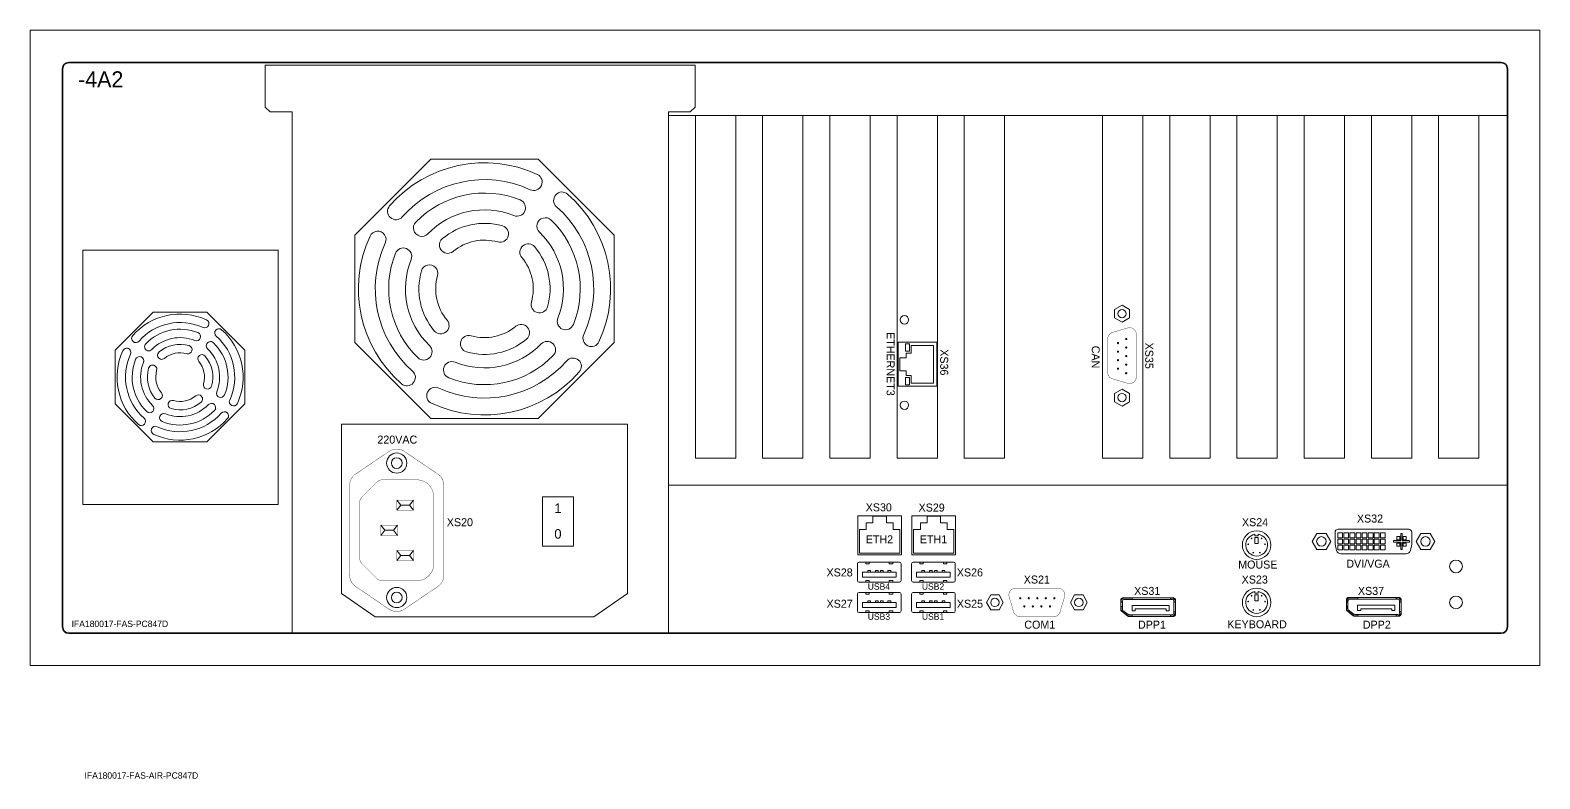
# Model space of a CAD drawing. Extents: x -2364 to 9601, y -871 to 1549.
# Drawn here: x 6520.3 to 6991.9, y -280.7 to -46.8 of the extents above; entities that cross this region are included whole.
import ezdxf

# ---------------------------------------------------------------- set-up
doc = ezdxf.new("R2010")
doc.units = 0
doc.layers.get('0').update_dxf_attribs({"linetype": 'CONTINUOUS'})
doc.layers.add('NRS', color=1, linetype='CONTINUOUS')

msp = doc.modelspace()

# ---------------------------------------------------------------- linework, layer by layer
at = {"color": 7, "lineweight": 13}
for p, q in [((6530.30773, -58.89448), (6530.30773, -233.24571)), ((6530.30773, -58.89448), (6530.30773, -60.02109)), ((6530.5178, -58.89448), (6530.5178, -233.24571)), ((6979.83981, -56.79386), (6532.40835, -56.79386)), ((6979.83981, -57.00392), (6532.40835, -57.00392)), ((6593.71647, -70.81185), (6593.71647, -57.708)), ((6593.71647, -57.708), (6728.10499, -57.708)), ((6728.10499, -70.81185), (6728.10499, -57.708)), ((6981.73037, -233.24571), (6981.73037, -58.89448)), ((6981.94043, -233.24571), (6981.94043, -58.89448)), ((6595.2945, -72.34722), (6593.71647, -70.81185)), ((6602.1122, -72.34722), (6595.2945, -72.34722)), ((6602.1122, -72.34722), (6602.1122, -235.13626)), ((6719.70926, -73.43771), (6719.70926, -72.34722)), ((6719.70926, -72.34722), (6726.52696, -72.34722)), ((6719.70926, -73.43771), (6981.73037, -73.43771)), ((6719.70926, -73.43771), (6719.70926, -180.56919)), ((6719.70926, -73.43771), (6719.70926, -180.56919)), ((6719.70926, -73.43771), (6719.70926, -235.13626)), ((6726.52696, -72.34722), (6728.10499, -70.81185)), ((6728.11173, -73.43771), (6728.11173, -180.56919)), ((6740.71543, -73.43771), (6740.71543, -180.56919)), ((6740.71543, -73.43771), (6740.71543, -180.56919)), ((6749.1179, -73.43771), (6749.1179, -180.56919)), ((6761.72161, -73.43771), (6761.72161, -180.56919)), ((6761.72161, -73.43771), (6761.72161, -180.56919)), ((6770.12407, -73.43771), (6770.12407, -180.56919)), ((6770.12407, -73.43771), (6770.12407, -180.56919)), ((6770.12407, -73.43771), (6770.12407, -180.56919)), ((6770.12407, -73.43771), (6770.12407, -180.56919)), ((6782.72778, -73.43771), (6782.72778, -180.56919)), ((6782.72778, -73.43771), (6782.72778, -180.56919)), ((6782.72778, -73.43771), (6782.72778, -180.56919)), ((6782.72778, -73.43771), (6782.72778, -180.56919)), ((6782.72778, -73.43771), (6782.72778, -180.56919)), ((6782.72778, -73.43771), (6782.72778, -180.56919)), ((6782.72778, -73.43771), (6782.72778, -180.56919)), ((6782.72778, -73.43771), (6782.72778, -180.56919)), ((6791.13025, -73.43771), (6791.13025, -180.56919)), ((6791.13025, -73.43771), (6791.13025, -180.56919)), ((6957.68232, -73.43771), (6798.33563, -73.43771)), ((6803.73395, -73.43771), (6803.73395, -180.56919)), ((6803.73395, -73.43771), (6803.73395, -180.56919)), ((6803.73395, -73.43771), (6803.73395, -180.56919)), ((6803.73395, -73.43771), (6803.73395, -180.56919)), ((6812.13642, -73.43771), (6812.13642, -180.56919)), ((6812.13642, -73.43771), (6812.13642, -180.56919)), ((6812.13642, -73.43771), (6812.13642, -180.56919)), ((6824.74012, -73.43771), (6824.74012, -180.56919)), ((6824.74012, -73.43771), (6824.74012, -180.56919)), ((6824.74012, -73.43771), (6824.74012, -180.56919)), ((6824.74012, -73.43771), (6824.74012, -180.56919)), ((6824.74012, -73.43771), (6824.74012, -180.56919)), ((6824.74012, -73.43771), (6824.74012, -180.56919)), ((6855.30147, -73.43771), (6855.30147, -180.56919)), ((6855.30147, -73.43771), (6855.30147, -180.56919)), ((6867.90517, -73.43771), (6867.90517, -180.56919)), ((6867.90517, -73.43771), (6867.90517, -180.56919)), ((6867.90517, -73.43771), (6867.90517, -180.56919)), ((6867.90517, -73.43771), (6867.90517, -180.56919)), ((6876.30764, -73.43771), (6876.30764, -180.56919)), ((6888.91134, -73.43771), (6888.91134, -180.56919)), ((6888.91134, -73.43771), (6888.91134, -180.56919)), ((6897.31381, -73.43771), (6897.31381, -180.56919)), ((6909.91751, -73.43771), (6909.91751, -180.56919)), ((6909.91751, -73.43771), (6909.91751, -180.56919)), ((6918.31998, -73.43771), (6918.31998, -180.56919)), ((6930.92369, -73.43771), (6930.92369, -180.56919)), ((6930.92369, -73.43771), (6930.92369, -180.56919)), ((6939.32615, -73.43771), (6939.32615, -180.56919)), ((6951.92986, -73.43771), (6951.92986, -180.56919)), ((6960.33233, -73.43771), (6960.33233, -180.56919)), ((6972.93603, -73.43771), (6972.93603, -180.56919)), ((6621.75046, -110.84961), (6645.46754, -87.13254)), ((6645.46754, -87.13254), (6679.00854, -87.13254)), ((6679.00854, -87.13254), (6702.72562, -110.84961)), ((6621.75046, -144.39062), (6621.75046, -110.84961)), ((6702.72562, -110.84961), (6702.72562, -144.39062)), ((6546.89899, -146.80784), (6558.75753, -134.94931)), ((6558.75753, -134.94931), (6575.52803, -134.94931)), ((6575.52803, -134.94931), (6587.38657, -146.80784)), ((6859.05265, -134.05784), (6861.41324, -132.7464)), ((6859.05265, -136.68071), (6859.05265, -134.05784)), ((6861.41324, -137.99215), (6859.05265, -136.68071)), ((6861.41324, -132.7464), (6863.77383, -134.05784)), ((6863.77383, -136.68071), (6861.41324, -137.99215)), ((6863.77383, -134.05784), (6863.77383, -136.68071)), ((6645.46754, -168.1077), (6621.75046, -144.39062)), ((6702.72562, -144.39062), (6679.00854, -168.1077)), ((6791.52336, -144.32255), (6791.52336, -158.07255)), ((6803.52336, -144.32255), (6791.52336, -144.32255)), ((6793.8205, -147.07255), (6793.8205, -144.82255)), ((6793.8205, -144.82255), (6795.0705, -144.82255)), ((6795.0705, -144.82255), (6795.0705, -147.07255)), ((6795.52336, -145.32255), (6795.52336, -147.69755)), ((6802.52336, -145.32255), (6795.52336, -145.32255)), ((6802.52336, -145.32255), (6802.52336, -157.07255)), ((6803.52336, -144.32255), (6803.52336, -158.07255)), ((6546.89899, -163.57835), (6546.89899, -146.80784)), ((6587.38657, -146.80784), (6587.38657, -163.57835)), ((6792.02336, -149.19755), (6792.02336, -153.19755)), ((6792.02336, -149.19755), (6794.02336, -149.19755)), ((6795.0705, -147.07255), (6793.8205, -147.07255)), ((6794.02336, -147.69755), (6795.52336, -147.69755)), ((6794.02336, -147.69755), (6794.02336, -149.19755)), ((6792.02336, -153.19755), (6794.02336, -153.19755)), ((6795.0705, -155.32255), (6793.8205, -155.32255)), ((6793.8205, -155.32255), (6793.8205, -157.57255)), ((6794.02336, -153.19755), (6794.02336, -154.69755)), ((6794.02336, -154.69755), (6795.52336, -154.69755)), ((6795.0705, -157.57255), (6795.0705, -155.32255)), ((6795.52336, -154.69755), (6795.52336, -157.07255)), ((6803.52336, -158.07255), (6791.52336, -158.07255)), ((6793.8205, -157.57255), (6795.0705, -157.57255)), ((6802.52336, -157.07255), (6795.52336, -157.07255)), ((6859.05265, -160.28659), (6861.41324, -158.97515)), ((6859.05265, -162.90946), (6859.05265, -160.28659)), ((6861.41324, -158.97515), (6863.77383, -160.28659)), ((6863.77383, -160.28659), (6863.77383, -162.90946)), ((6558.75753, -175.43689), (6546.89899, -163.57835)), ((6587.38657, -163.57835), (6575.52803, -175.43689)), ((6861.41324, -164.2209), (6859.05265, -162.90946)), ((6863.77383, -162.90946), (6861.41324, -164.2209)), ((6679.00854, -168.1077), (6645.46754, -168.1077)), ((6617.59992, -222.78937), (6617.59992, -169.89909)), ((6706.87616, -169.89909), (6617.59992, -169.89909)), ((6706.87616, -222.78937), (6706.87616, -169.89909)), ((6575.52803, -175.43689), (6558.75753, -175.43689)), ((6740.71543, -180.56919), (6728.11173, -180.56919)), ((6761.72161, -180.56919), (6749.1179, -180.56919)), ((6782.72778, -180.56919), (6770.12407, -180.56919)), ((6803.73395, -180.56919), (6791.13025, -180.56919)), ((6803.73395, -180.56919), (6791.13025, -180.56919)), ((6824.74012, -180.56919), (6812.13642, -180.56919)), ((6867.90517, -180.56919), (6855.30147, -180.56919)), ((6888.91134, -180.56919), (6876.30764, -180.56919)), ((6909.91751, -180.56919), (6897.31381, -180.56919)), ((6930.92369, -180.56919), (6918.31998, -180.56919)), ((6951.92986, -180.56919), (6939.32615, -180.56919)), ((6972.93603, -180.56919), (6960.33233, -180.56919)), ((6981.73037, -188.97166), (6719.70926, -188.97166)), ((6634.81955, -193.60361), (6636.11626, -195.17907)), ((6636.11626, -195.17907), (6634.81955, -196.75453)), ((6638.77438, -195.17907), (6636.11626, -195.17907)), ((6640.07109, -193.60361), (6638.77438, -195.17907)), ((6638.77438, -195.17907), (6640.07109, -196.75453)), ((6629.83058, -201.48092), (6631.12729, -203.05639)), ((6635.08212, -201.48092), (6633.78541, -203.05639)), ((6778.8748, -198.50549), (6778.8748, -210.70126)), ((6778.8748, -198.50549), (6792.52881, -198.50549)), ((6781.50057, -202.82394), (6781.50057, -200.72332)), ((6781.50057, -200.72332), (6783.60118, -200.72332)), ((6783.60118, -198.62271), (6787.80242, -198.62271)), ((6783.60118, -200.72332), (6783.60118, -198.62271)), ((6787.80242, -198.62271), (6787.80242, -200.72332)), ((6787.80242, -200.72332), (6789.90304, -200.72332)), ((6789.90304, -200.72332), (6789.90304, -202.82394)), ((6792.52881, -210.70126), (6792.52881, -198.50549)), ((6795.78438, -198.50549), (6795.78438, -210.70126)), ((6795.78438, -198.50549), (6809.43839, -198.50549)), ((6798.41015, -200.72332), (6800.51076, -200.72332)), ((6798.41015, -202.82394), (6798.41015, -200.72332)), ((6800.51076, -200.72332), (6800.51076, -198.62271)), ((6800.51076, -198.62271), (6804.712, -198.62271)), ((6804.712, -198.62271), (6804.712, -200.72332)), ((6804.712, -200.72332), (6806.81262, -200.72332)), ((6806.81262, -200.72332), (6806.81262, -202.82394)), ((6809.43839, -210.70126), (6809.43839, -198.50549)), ((6928.9723, -202.68146), (6950.9723, -202.68146)), ((6631.12729, -203.05639), (6629.83058, -204.63185)), ((6633.78541, -203.05639), (6631.12729, -203.05639)), ((6633.78541, -203.05639), (6635.08212, -204.63185)), ((6779.39995, -210.1761), (6779.39995, -202.82394)), ((6779.39995, -202.82394), (6781.50057, -202.82394)), ((6789.90304, -202.82394), (6792.00365, -202.82394)), ((6792.00365, -202.82394), (6792.00365, -210.1761)), ((6796.30953, -202.82394), (6798.41015, -202.82394)), ((6796.30953, -210.1761), (6796.30953, -202.82394)), ((6806.81262, -202.82394), (6808.91323, -202.82394)), ((6808.91323, -202.82394), (6808.91323, -210.1761)), ((6902.94188, -204.27309), (6902.94188, -204.79767)), ((6902.94188, -204.79767), (6903.99103, -204.79767)), ((6902.94188, -207.15826), (6902.94188, -205.32224)), ((6902.94188, -205.32224), (6903.99103, -205.32224)), ((6903.99103, -207.15826), (6902.94188, -207.15826)), ((6903.99103, -204.79767), (6903.99103, -204.27309)), ((6903.99103, -205.32224), (6903.99103, -207.15826)), ((6922.27892, -204.04146), (6920.83554, -206.54146)), ((6920.83554, -206.54146), (6922.27892, -209.04146)), ((6925.16567, -204.04146), (6922.27892, -204.04146)), ((6926.60905, -206.54146), (6925.16567, -204.04146)), ((6925.16567, -209.04146), (6926.60905, -206.54146)), ((6927.9723, -207.40146), (6927.9723, -203.68146)), ((6927.9723, -207.40146), (6928.38041, -209.3758)), ((6928.8123, -205.38646), (6928.8123, -203.88646)), ((6928.8123, -203.88646), (6930.3123, -203.88646)), ((6928.8123, -205.38646), (6930.3123, -205.38646)), ((6928.8123, -207.29146), (6928.8123, -205.79146)), ((6928.8123, -205.79146), (6930.3123, -205.79146)), ((6928.8123, -207.29146), (6930.3123, -207.29146)), ((6930.3123, -205.38646), (6930.3123, -203.88646)), ((6930.3123, -207.29146), (6930.3123, -205.79146)), ((6930.7173, -205.38646), (6930.7173, -203.88646)), ((6930.7173, -203.88646), (6932.2173, -203.88646)), ((6930.7173, -205.38646), (6932.2173, -205.38646)), ((6930.7173, -205.79146), (6932.2173, -205.79146)), ((6930.7173, -207.29146), (6930.7173, -205.79146)), ((6930.7173, -207.29146), (6932.2173, -207.29146)), ((6932.2173, -205.38646), (6932.2173, -203.88646)), ((6932.2173, -207.29146), (6932.2173, -205.79146)), ((6932.6223, -205.38646), (6932.6223, -203.88646)), ((6932.6223, -203.88646), (6934.1223, -203.88646)), ((6932.6223, -205.38646), (6934.1223, -205.38646)), ((6932.6223, -205.79146), (6934.1223, -205.79146)), ((6932.6223, -207.29146), (6932.6223, -205.79146)), ((6932.6223, -207.29146), (6934.1223, -207.29146)), ((6934.1223, -205.38646), (6934.1223, -203.88646)), ((6934.1223, -207.29146), (6934.1223, -205.79146)), ((6934.5273, -205.38646), (6934.5273, -203.88646)), ((6934.5273, -203.88646), (6936.0273, -203.88646)), ((6934.5273, -205.38646), (6936.0273, -205.38646)), ((6934.5273, -205.79146), (6936.0273, -205.79146)), ((6934.5273, -207.29146), (6934.5273, -205.79146)), ((6934.5273, -207.29146), (6936.0273, -207.29146)), ((6936.0273, -205.38646), (6936.0273, -203.88646)), ((6936.0273, -207.29146), (6936.0273, -205.79146)), ((6936.4323, -205.38646), (6936.4323, -203.88646)), ((6936.4323, -203.88646), (6937.9323, -203.88646)), ((6936.4323, -205.38646), (6937.9323, -205.38646)), ((6936.4323, -205.79146), (6937.9323, -205.79146)), ((6936.4323, -207.29146), (6936.4323, -205.79146)), ((6936.4323, -207.29146), (6937.9323, -207.29146)), ((6937.9323, -205.38646), (6937.9323, -203.88646)), ((6937.9323, -207.29146), (6937.9323, -205.79146)), ((6938.3373, -205.38646), (6938.3373, -203.88646)), ((6938.3373, -203.88646), (6939.8373, -203.88646)), ((6938.3373, -205.38646), (6939.8373, -205.38646)), ((6938.3373, -205.79146), (6939.8373, -205.79146)), ((6938.3373, -207.29146), (6938.3373, -205.79146)), ((6938.3373, -207.29146), (6939.8373, -207.29146)), ((6939.8373, -205.38646), (6939.8373, -203.88646)), ((6939.8373, -207.29146), (6939.8373, -205.79146)), ((6940.2423, -205.38646), (6940.2423, -203.88646)), ((6940.2423, -203.88646), (6941.7423, -203.88646)), ((6940.2423, -205.38646), (6941.7423, -205.38646)), ((6940.2423, -205.79146), (6941.7423, -205.79146)), ((6940.2423, -207.29146), (6940.2423, -205.79146)), ((6940.2423, -207.29146), (6941.7423, -207.29146)), ((6941.7423, -205.38646), (6941.7423, -203.88646)), ((6941.7423, -207.29146), (6941.7423, -205.79146)), ((6942.1473, -205.38646), (6942.1473, -203.88646)), ((6942.1473, -203.88646), (6943.6473, -203.88646)), ((6942.1473, -205.38646), (6943.6473, -205.38646)), ((6942.1473, -205.79146), (6943.6473, -205.79146)), ((6942.1473, -207.29146), (6942.1473, -205.79146)), ((6942.1473, -207.29146), (6943.6473, -207.29146)), ((6943.6473, -205.38646), (6943.6473, -203.88646)), ((6943.6473, -207.29146), (6943.6473, -205.79146)), ((6946.2223, -206.29146), (6948.4723, -206.29146)), ((6946.2223, -206.79146), (6946.2223, -206.29146)), ((6946.2223, -206.79146), (6948.4723, -206.79146)), ((6947.2223, -206.04146), (6947.2223, -205.04146)), ((6947.2223, -205.04146), (6948.2223, -205.04146)), ((6947.2223, -206.04146), (6948.2223, -206.04146)), ((6947.2223, -207.04146), (6948.2223, -207.04146)), ((6947.2223, -207.04146), (6947.2223, -208.04146)), ((6948.2223, -206.04146), (6948.2223, -205.04146)), ((6948.2223, -207.04146), (6948.2223, -208.04146)), ((6948.4723, -206.29146), (6948.4723, -204.04146)), ((6948.4723, -204.04146), (6948.9723, -204.04146)), ((6948.4723, -209.04146), (6948.4723, -206.79146)), ((6948.9723, -206.29146), (6948.9723, -204.04146)), ((6948.9723, -206.29146), (6951.2223, -206.29146)), ((6948.9723, -206.79146), (6951.2223, -206.79146)), ((6948.9723, -209.04146), (6948.9723, -206.79146)), ((6949.2223, -206.04146), (6949.2223, -205.04146)), ((6949.2223, -205.04146), (6950.2223, -205.04146)), ((6949.2223, -206.04146), (6950.2223, -206.04146)), ((6949.2223, -207.04146), (6949.2223, -208.04146)), ((6949.2223, -207.04146), (6950.2223, -207.04146)), ((6950.2223, -206.04146), (6950.2223, -205.04146)), ((6950.2223, -207.04146), (6950.2223, -208.04146)), ((6951.2223, -206.79146), (6951.2223, -206.29146)), ((6951.9723, -207.40146), (6951.56418, -209.3758)), ((6951.9723, -207.40146), (6951.9723, -203.68146)), ((6953.33554, -206.54146), (6954.77892, -204.04146)), ((6954.77892, -209.04146), (6953.33554, -206.54146)), ((6954.77892, -204.04146), (6957.66567, -204.04146)), ((6957.66567, -204.04146), (6959.10905, -206.54146)), ((6959.10905, -206.54146), (6957.66567, -209.04146)), ((6634.81955, -209.35824), (6636.11626, -210.9337)), ((6636.11626, -210.9337), (6634.81955, -212.50916)), ((6638.77438, -210.9337), (6636.11626, -210.9337)), ((6640.07109, -209.35824), (6638.77438, -210.9337)), ((6638.77438, -210.9337), (6640.07109, -212.50916)), ((6778.8748, -210.70126), (6792.52881, -210.70126)), ((6792.00365, -210.1761), (6779.39995, -210.1761)), ((6795.78438, -210.70126), (6809.43839, -210.70126)), ((6808.91323, -210.1761), (6796.30953, -210.1761)), ((6922.27892, -209.04146), (6925.16567, -209.04146)), ((6928.8123, -207.69646), (6928.8123, -209.19646)), ((6928.8123, -207.69646), (6930.3123, -207.69646)), ((6928.8123, -209.19646), (6930.3123, -209.19646)), ((6929.80344, -210.40146), (6950.14116, -210.40146)), ((6930.3123, -207.69646), (6930.3123, -209.19646)), ((6930.7173, -207.69646), (6932.2173, -207.69646)), ((6930.7173, -207.69646), (6930.7173, -209.19646)), ((6930.7173, -209.19646), (6932.2173, -209.19646)), ((6932.2173, -207.69646), (6932.2173, -209.19646)), ((6932.6223, -207.69646), (6934.1223, -207.69646)), ((6932.6223, -207.69646), (6932.6223, -209.19646)), ((6932.6223, -209.19646), (6934.1223, -209.19646)), ((6934.1223, -207.69646), (6934.1223, -209.19646)), ((6934.5273, -207.69646), (6936.0273, -207.69646)), ((6934.5273, -207.69646), (6934.5273, -209.19646)), ((6934.5273, -209.19646), (6936.0273, -209.19646)), ((6936.0273, -207.69646), (6936.0273, -209.19646)), ((6936.4323, -207.69646), (6937.9323, -207.69646)), ((6936.4323, -207.69646), (6936.4323, -209.19646)), ((6936.4323, -209.19646), (6937.9323, -209.19646)), ((6937.9323, -207.69646), (6937.9323, -209.19646)), ((6938.3373, -207.69646), (6939.8373, -207.69646)), ((6938.3373, -207.69646), (6938.3373, -209.19646)), ((6938.3373, -209.19646), (6939.8373, -209.19646)), ((6939.8373, -207.69646), (6939.8373, -209.19646)), ((6940.2423, -207.69646), (6941.7423, -207.69646)), ((6940.2423, -207.69646), (6940.2423, -209.19646)), ((6940.2423, -209.19646), (6941.7423, -209.19646)), ((6941.7423, -207.69646), (6941.7423, -209.19646)), ((6942.1473, -207.69646), (6943.6473, -207.69646)), ((6942.1473, -207.69646), (6942.1473, -209.19646)), ((6942.1473, -209.19646), (6943.6473, -209.19646)), ((6943.6473, -207.69646), (6943.6473, -209.19646)), ((6947.2223, -208.04146), (6948.2223, -208.04146)), ((6948.4723, -209.04146), (6948.9723, -209.04146)), ((6949.2223, -208.04146), (6950.2223, -208.04146)), ((6957.66567, -209.04146), (6954.77892, -209.04146)), ((6778.73971, -218.76561), (6778.73971, -213.51365)), ((6779.26491, -212.98845), (6791.86963, -212.98845)), ((6790.81924, -216.13963), (6780.3153, -216.13963)), ((6780.3153, -216.13963), (6780.3153, -217.71522)), ((6781.3657, -213.51365), (6781.3657, -212.98845)), ((6781.3657, -213.51365), (6782.41609, -213.51365)), ((6782.83625, -215.61444), (6781.99593, -215.61444)), ((6781.99593, -215.61444), (6781.99593, -216.13963)), ((6782.41609, -213.51365), (6782.41609, -212.98845)), ((6782.83625, -215.61444), (6782.83625, -216.13963)), ((6785.19963, -215.61444), (6784.35932, -215.61444)), ((6784.35932, -215.61444), (6784.35932, -216.13963)), ((6785.19963, -215.61444), (6785.19963, -216.13963)), ((6785.93491, -216.13963), (6785.93491, -215.61444)), ((6786.77522, -215.61444), (6785.93491, -215.61444)), ((6786.77522, -216.13963), (6786.77522, -215.61444)), ((6788.29829, -216.13963), (6788.29829, -215.61444)), ((6789.13861, -215.61444), (6788.29829, -215.61444)), ((6788.71845, -212.98845), (6788.71845, -213.51365)), ((6788.71845, -213.51365), (6789.76884, -213.51365)), ((6789.13861, -216.13963), (6789.13861, -215.61444)), ((6789.76884, -212.98845), (6789.76884, -213.51365)), ((6790.81924, -217.71522), (6790.81924, -216.13963)), ((6792.39482, -213.51365), (6792.39482, -218.76561)), ((6795.64929, -218.76561), (6795.64929, -213.51365)), ((6796.17449, -212.98845), (6808.77921, -212.98845)), ((6797.22488, -216.13963), (6797.22488, -217.71522)), ((6807.72882, -216.13963), (6797.22488, -216.13963)), ((6798.27528, -213.51365), (6798.27528, -212.98845)), ((6798.27528, -213.51365), (6799.32567, -213.51365)), ((6799.74583, -215.61444), (6798.90551, -215.61444)), ((6798.90551, -215.61444), (6798.90551, -216.13963)), ((6799.32567, -213.51365), (6799.32567, -212.98845)), ((6799.74583, -215.61444), (6799.74583, -216.13963)), ((6802.10921, -215.61444), (6801.2689, -215.61444)), ((6801.2689, -215.61444), (6801.2689, -216.13963)), ((6802.10921, -215.61444), (6802.10921, -216.13963)), ((6802.84449, -216.13963), (6802.84449, -215.61444)), ((6803.6848, -215.61444), (6802.84449, -215.61444)), ((6803.6848, -216.13963), (6803.6848, -215.61444)), ((6805.20787, -216.13963), (6805.20787, -215.61444)), ((6806.04819, -215.61444), (6805.20787, -215.61444)), ((6805.62803, -212.98845), (6805.62803, -213.51365)), ((6805.62803, -213.51365), (6806.67842, -213.51365)), ((6806.04819, -216.13963), (6806.04819, -215.61444)), ((6806.67842, -212.98845), (6806.67842, -213.51365)), ((6807.72882, -217.71522), (6807.72882, -216.13963)), ((6809.3044, -213.51365), (6809.3044, -218.76561)), ((6791.86963, -219.29081), (6779.26491, -219.29081)), ((6780.3153, -217.71522), (6790.81924, -217.71522)), ((6781.3657, -219.29081), (6781.3657, -218.76561)), ((6782.41609, -218.76561), (6781.3657, -218.76561)), ((6782.41609, -219.29081), (6782.41609, -218.76561)), ((6789.76884, -218.76561), (6788.71845, -218.76561)), ((6788.71845, -218.76561), (6788.71845, -219.29081)), ((6789.76884, -218.76561), (6789.76884, -219.29081)), ((6808.77921, -219.29081), (6796.17449, -219.29081)), ((6797.22488, -217.71522), (6807.72882, -217.71522)), ((6798.27528, -219.29081), (6798.27528, -218.76561)), ((6799.32567, -218.76561), (6798.27528, -218.76561)), ((6799.32567, -219.29081), (6799.32567, -218.76561)), ((6805.62803, -218.76561), (6805.62803, -219.29081)), ((6806.67842, -218.76561), (6805.62803, -218.76561)), ((6806.67842, -218.76561), (6806.67842, -219.29081)), ((6617.59992, -222.78937), (6628.10301, -230.09478)), ((6706.87616, -222.78937), (6696.37307, -230.09478)), ((6778.73971, -228.21915), (6778.73971, -222.96719)), ((6779.26491, -222.44199), (6791.86963, -222.44199)), ((6790.81924, -225.59317), (6780.3153, -225.59317)), ((6780.3153, -225.59317), (6780.3153, -227.16876)), ((6781.3657, -222.96719), (6781.3657, -222.44199)), ((6781.3657, -222.96719), (6782.41609, -222.96719)), ((6782.83625, -225.06797), (6781.99593, -225.06797)), ((6781.99593, -225.06797), (6781.99593, -225.59317)), ((6782.41609, -222.96719), (6782.41609, -222.44199)), ((6782.83625, -225.06797), (6782.83625, -225.59317)), ((6785.19963, -225.06797), (6784.35932, -225.06797)), ((6784.35932, -225.06797), (6784.35932, -225.59317)), ((6785.19963, -225.06797), (6785.19963, -225.59317)), ((6785.93491, -225.59317), (6785.93491, -225.06797)), ((6786.77522, -225.06797), (6785.93491, -225.06797)), ((6786.77522, -225.59317), (6786.77522, -225.06797)), ((6788.29829, -225.59317), (6788.29829, -225.06797)), ((6789.13861, -225.06797), (6788.29829, -225.06797)), ((6788.71845, -222.44199), (6788.71845, -222.96719)), ((6788.71845, -222.96719), (6789.76884, -222.96719)), ((6789.13861, -225.59317), (6789.13861, -225.06797)), ((6789.76884, -222.44199), (6789.76884, -222.96719)), ((6790.81924, -227.16876), (6790.81924, -225.59317)), ((6792.39482, -222.96719), (6792.39482, -228.21915)), ((6795.64929, -228.21915), (6795.64929, -222.96719)), ((6796.17449, -222.44199), (6808.77921, -222.44199)), ((6807.72882, -225.59317), (6797.22488, -225.59317)), ((6797.22488, -225.59317), (6797.22488, -227.16876)), ((6798.27528, -222.96719), (6798.27528, -222.44199)), ((6798.27528, -222.96719), (6799.32567, -222.96719)), ((6799.74583, -225.06797), (6798.90551, -225.06797)), ((6798.90551, -225.06797), (6798.90551, -225.59317)), ((6799.32567, -222.96719), (6799.32567, -222.44199)), ((6799.74583, -225.06797), (6799.74583, -225.59317)), ((6801.2689, -225.06797), (6801.2689, -225.59317)), ((6802.10921, -225.06797), (6801.2689, -225.06797)), ((6802.10921, -225.06797), (6802.10921, -225.59317)), ((6802.84449, -225.59317), (6802.84449, -225.06797)), ((6803.6848, -225.06797), (6802.84449, -225.06797)), ((6803.6848, -225.59317), (6803.6848, -225.06797)), ((6805.20787, -225.59317), (6805.20787, -225.06797)), ((6806.04819, -225.06797), (6805.20787, -225.06797)), ((6805.62803, -222.44199), (6805.62803, -222.96719)), ((6805.62803, -222.96719), (6806.67842, -222.96719)), ((6806.04819, -225.59317), (6806.04819, -225.06797)), ((6806.67842, -222.44199), (6806.67842, -222.96719)), ((6807.72882, -227.16876), (6807.72882, -225.59317)), ((6809.3044, -222.96719), (6809.3044, -228.21915)), ((6819.06848, -225.59317), (6820.37992, -223.23258)), ((6820.37992, -227.95376), (6819.06848, -225.59317)), ((6820.37992, -223.23258), (6823.00279, -223.23258)), ((6823.00279, -223.23258), (6824.31423, -225.59317)), ((6824.31423, -225.59317), (6823.00279, -227.95376)), ((6845.29723, -225.59317), (6846.60867, -223.23258)), ((6846.60867, -227.95376), (6845.29723, -225.59317)), ((6846.60867, -223.23258), (6849.23155, -223.23258)), ((6849.23155, -223.23258), (6850.54299, -225.59317)), ((6850.54299, -225.59317), (6849.23155, -227.95376)), ((6902.94188, -222.18343), (6902.94188, -222.70801)), ((6902.94188, -222.70801), (6903.99103, -222.70801)), ((6902.94188, -223.23258), (6903.99103, -223.23258)), ((6902.94188, -225.06859), (6902.94188, -223.23258)), ((6903.99103, -225.06859), (6902.94188, -225.06859)), ((6903.99103, -222.70801), (6903.99103, -222.18343)), ((6903.99103, -223.23258), (6903.99103, -225.06859)), ((6628.10301, -230.09478), (6696.37307, -230.09478)), ((6791.86963, -228.74435), (6779.26491, -228.74435)), ((6780.3153, -227.16876), (6790.81924, -227.16876)), ((6781.3657, -228.74435), (6781.3657, -228.21915)), ((6782.41609, -228.21915), (6781.3657, -228.21915)), ((6782.41609, -228.74435), (6782.41609, -228.21915)), ((6789.76884, -228.21915), (6788.71845, -228.21915)), ((6788.71845, -228.21915), (6788.71845, -228.74435)), ((6789.76884, -228.21915), (6789.76884, -228.74435)), ((6808.77921, -228.74435), (6796.17449, -228.74435)), ((6797.22488, -227.16876), (6807.72882, -227.16876)), ((6798.27528, -228.74435), (6798.27528, -228.21915)), ((6799.32567, -228.21915), (6798.27528, -228.21915)), ((6799.32567, -228.74435), (6799.32567, -228.21915)), ((6806.67842, -228.21915), (6805.62803, -228.21915)), ((6805.62803, -228.21915), (6805.62803, -228.74435)), ((6806.67842, -228.21915), (6806.67842, -228.74435)), ((6823.00279, -227.95376), (6820.37992, -227.95376)), ((6849.23155, -227.95376), (6846.60867, -227.95376)), ((6532.40835, -235.13626), (6979.83981, -235.13626)), ((6532.40835, -235.34632), (6979.83981, -235.34632))]:
    msp.add_line(p, q, dxfattribs=at)
at = {"color": 7, "linetype": 'Continuous', "lineweight": 13}
for p, q in [((6861.01812, -224.68124), (6861.01812, -227.9434)), ((6861.01812, -224.68124), (6861.01812, -227.9434)), ((6861.11812, -225.56124), (6861.01812, -225.56124)), ((6861.11812, -225.56124), (6861.01812, -225.56124)), ((6861.11812, -225.18124), (6861.11812, -225.56124)), ((6861.11812, -225.18124), (6861.11812, -225.56124)), ((6861.51812, -225.56124), (6861.11812, -225.56124)), ((6861.51812, -225.56124), (6861.11812, -225.56124)), ((6877.61812, -224.18124), (6861.51812, -224.18124)), ((6877.61812, -224.18124), (6861.51812, -224.18124)), ((6861.51812, -225.18124), (6861.51812, -225.56124)), ((6861.51812, -225.18124), (6861.51812, -225.56124)), ((6861.51812, -226.84623), (6861.51812, -225.56124)), ((6861.51812, -226.84623), (6861.51812, -225.56124)), ((6864.56812, -224.28124), (6862.01812, -224.28124)), ((6864.56812, -224.28124), (6862.01812, -224.28124)), ((6864.56812, -224.68124), (6862.01812, -224.68124)), ((6864.56812, -224.68124), (6862.01812, -224.68124)), ((6864.56812, -224.18124), (6864.56812, -224.28124)), ((6864.56812, -224.18124), (6864.56812, -224.28124)), ((6864.56812, -224.28124), (6864.56812, -224.68124)), ((6864.56812, -224.28124), (6864.56812, -224.68124)), ((6864.56812, -224.68124), (6876.56812, -224.68124)), ((6864.56812, -224.68124), (6876.56812, -224.68124)), ((6876.56812, -224.18124), (6876.56812, -224.28124)), ((6876.56812, -224.18124), (6876.56812, -224.28124)), ((6877.11812, -224.28124), (6876.56812, -224.28124)), ((6876.56812, -224.28124), (6876.56812, -224.68124)), ((6877.11812, -224.28124), (6876.56812, -224.28124)), ((6876.56812, -224.28124), (6876.56812, -224.68124)), ((6877.11812, -224.68124), (6876.56812, -224.68124)), ((6877.11812, -224.68124), (6876.56812, -224.68124)), ((6877.61812, -225.56124), (6877.61812, -225.18124)), ((6877.61812, -225.56124), (6877.61812, -225.18124)), ((6877.61812, -228.56124), (6877.61812, -225.56124)), ((6877.61812, -225.56124), (6878.01812, -225.56124)), ((6877.61812, -228.56124), (6877.61812, -225.56124)), ((6877.61812, -225.56124), (6878.01812, -225.56124)), ((6878.01812, -225.56124), (6878.01812, -225.18124)), ((6878.01812, -225.56124), (6878.01812, -225.18124)), ((6878.01812, -225.56124), (6878.11812, -225.56124)), ((6878.01812, -225.56124), (6878.11812, -225.56124)), ((6878.11812, -229.44124), (6878.11812, -224.68124)), ((6878.11812, -229.44124), (6878.11812, -224.68124)), ((6931.50775, -224.60081), (6931.50775, -227.86297)), ((6931.50775, -224.60081), (6931.50775, -227.86297)), ((6931.60775, -225.48081), (6931.50775, -225.48081)), ((6931.60775, -225.48081), (6931.50775, -225.48081)), ((6931.60775, -225.10081), (6931.60775, -225.48081)), ((6931.60775, -225.10081), (6931.60775, -225.48081)), ((6932.00775, -225.48081), (6931.60775, -225.48081)), ((6932.00775, -225.48081), (6931.60775, -225.48081)), ((6948.10775, -224.10081), (6932.00775, -224.10081)), ((6948.10775, -224.10081), (6932.00775, -224.10081)), ((6932.00775, -225.10081), (6932.00775, -225.48081)), ((6932.00775, -225.10081), (6932.00775, -225.48081)), ((6932.00775, -226.7658), (6932.00775, -225.48081)), ((6932.00775, -226.7658), (6932.00775, -225.48081)), ((6935.05775, -224.20081), (6932.50775, -224.20081)), ((6935.05775, -224.20081), (6932.50775, -224.20081)), ((6935.05775, -224.60081), (6932.50775, -224.60081)), ((6935.05775, -224.60081), (6932.50775, -224.60081)), ((6935.05775, -224.10081), (6935.05775, -224.20081)), ((6935.05775, -224.10081), (6935.05775, -224.20081)), ((6935.05775, -224.20081), (6935.05775, -224.60081)), ((6935.05775, -224.20081), (6935.05775, -224.60081)), ((6935.05775, -224.60081), (6947.05775, -224.60081)), ((6935.05775, -224.60081), (6947.05775, -224.60081)), ((6947.05775, -224.10081), (6947.05775, -224.20081)), ((6947.05775, -224.10081), (6947.05775, -224.20081)), ((6947.60775, -224.20081), (6947.05775, -224.20081)), ((6947.05775, -224.20081), (6947.05775, -224.60081)), ((6947.60775, -224.20081), (6947.05775, -224.20081)), ((6947.05775, -224.20081), (6947.05775, -224.60081)), ((6947.60775, -224.60081), (6947.05775, -224.60081)), ((6947.60775, -224.60081), (6947.05775, -224.60081)), ((6948.10775, -225.48081), (6948.10775, -225.10081)), ((6948.10775, -225.48081), (6948.10775, -225.10081)), ((6948.10775, -228.48081), (6948.10775, -225.48081)), ((6948.10775, -225.48081), (6948.50775, -225.48081)), ((6948.10775, -228.48081), (6948.10775, -225.48081)), ((6948.10775, -225.48081), (6948.50775, -225.48081)), ((6948.50775, -225.48081), (6948.50775, -225.10081)), ((6948.50775, -225.48081), (6948.50775, -225.10081)), ((6948.50775, -225.48081), (6948.60775, -225.48081)), ((6948.50775, -225.48081), (6948.60775, -225.48081)), ((6948.60775, -229.36081), (6948.60775, -224.60081)), ((6948.60775, -229.36081), (6948.60775, -224.60081)), ((6861.01812, -226.84623), (6861.11812, -226.84623)), ((6861.01812, -226.84623), (6861.11812, -226.84623)), ((6861.11812, -226.84623), (6861.51812, -226.84623)), ((6861.11812, -226.84623), (6861.11812, -227.69124)), ((6861.11812, -226.84623), (6861.51812, -226.84623)), ((6861.11812, -226.84623), (6861.11812, -227.69124)), ((6861.11812, -228.2434), (6861.11812, -227.69124)), ((6861.11812, -228.2434), (6861.11812, -227.69124)), ((6861.21536, -228.34131), (6863.18395, -229.83915)), ((6861.21536, -228.34131), (6863.18395, -229.83915)), ((6861.47812, -228.41124), (6863.14479, -229.66124)), ((6861.47812, -228.41124), (6863.14479, -229.66124)), ((6861.51812, -226.84623), (6861.51812, -227.69124)), ((6861.51812, -226.84623), (6861.51812, -227.69124)), ((6861.71812, -228.09124), (6863.38479, -229.34124)), ((6861.71812, -228.09124), (6863.38479, -229.34124)), ((6863.48672, -229.94124), (6877.61812, -229.94124)), ((6863.48672, -229.94124), (6877.61812, -229.94124)), ((6863.68479, -229.44124), (6864.56812, -229.44124)), ((6863.68479, -229.44124), (6864.56812, -229.44124)), ((6863.68479, -229.84124), (6864.56812, -229.84124)), ((6863.68479, -229.84124), (6864.56812, -229.84124)), ((6864.54597, -226.56124), (6864.54597, -228.24124)), ((6876.17824, -226.56124), (6864.54597, -226.56124)), ((6864.54597, -226.56124), (6864.54597, -228.24124)), ((6876.17824, -226.56124), (6864.54597, -226.56124)), ((6864.54597, -228.24124), (6865.54597, -228.24124)), ((6864.54597, -228.24124), (6865.54597, -228.24124)), ((6864.56812, -229.84124), (6864.56812, -229.44124)), ((6864.56812, -229.44124), (6876.56812, -229.44124)), ((6864.56812, -229.84124), (6864.56812, -229.44124)), ((6864.56812, -229.44124), (6876.56812, -229.44124)), ((6864.56812, -229.94124), (6864.56812, -229.84124)), ((6864.56812, -229.94124), (6864.56812, -229.84124)), ((6865.54597, -228.24124), (6865.54597, -227.64124)), ((6865.54597, -227.64124), (6875.17824, -227.64124)), ((6865.54597, -228.24124), (6865.54597, -227.64124)), ((6865.54597, -227.64124), (6875.17824, -227.64124)), ((6875.17824, -227.64124), (6875.17824, -228.24124)), ((6875.17824, -227.64124), (6875.17824, -228.24124)), ((6875.17824, -228.24124), (6876.17824, -228.24124)), ((6875.17824, -228.24124), (6876.17824, -228.24124)), ((6876.17824, -228.24124), (6876.17824, -226.56124)), ((6876.17824, -228.24124), (6876.17824, -226.56124)), ((6876.56812, -229.84124), (6876.56812, -229.44124)), ((6876.56812, -229.44124), (6877.11812, -229.44124)), ((6876.56812, -229.84124), (6876.56812, -229.44124)), ((6876.56812, -229.44124), (6877.11812, -229.44124)), ((6876.56812, -229.94124), (6876.56812, -229.84124)), ((6876.56812, -229.84124), (6877.11812, -229.84124)), ((6876.56812, -229.94124), (6876.56812, -229.84124)), ((6876.56812, -229.84124), (6877.11812, -229.84124)), ((6877.61812, -228.94124), (6877.61812, -228.56124)), ((6877.61812, -228.56124), (6878.01812, -228.56124)), ((6877.61812, -228.94124), (6877.61812, -228.56124)), ((6877.61812, -228.56124), (6878.01812, -228.56124)), ((6878.01812, -228.56124), (6878.11812, -228.56124)), ((6878.01812, -228.94124), (6878.01812, -228.56124)), ((6878.01812, -228.56124), (6878.11812, -228.56124)), ((6878.01812, -228.94124), (6878.01812, -228.56124)), ((6878.01812, -228.94124), (6878.01812, -229.74124)), ((6878.01812, -228.94124), (6878.01812, -229.74124)), ((6931.50775, -226.7658), (6931.60775, -226.7658)), ((6931.50775, -226.7658), (6931.60775, -226.7658)), ((6931.60775, -226.7658), (6932.00775, -226.7658)), ((6931.60775, -226.7658), (6931.60775, -227.61081)), ((6931.60775, -226.7658), (6932.00775, -226.7658)), ((6931.60775, -226.7658), (6931.60775, -227.61081)), ((6931.60775, -228.16297), (6931.60775, -227.61081)), ((6931.60775, -228.16297), (6931.60775, -227.61081)), ((6931.70499, -228.26088), (6933.67358, -229.75872)), ((6931.70499, -228.26088), (6933.67358, -229.75872)), ((6931.96775, -228.33081), (6933.63442, -229.58081)), ((6931.96775, -228.33081), (6933.63442, -229.58081)), ((6932.00775, -226.7658), (6932.00775, -227.61081)), ((6932.00775, -226.7658), (6932.00775, -227.61081)), ((6932.20775, -228.01081), (6933.87442, -229.26081)), ((6932.20775, -228.01081), (6933.87442, -229.26081)), ((6933.97634, -229.86081), (6948.10775, -229.86081)), ((6933.97634, -229.86081), (6948.10775, -229.86081)), ((6934.17442, -229.36081), (6935.05775, -229.36081)), ((6934.17442, -229.36081), (6935.05775, -229.36081)), ((6934.17442, -229.76081), (6935.05775, -229.76081)), ((6934.17442, -229.76081), (6935.05775, -229.76081)), ((6935.03559, -226.48081), (6935.03559, -228.16081)), ((6946.66787, -226.48081), (6935.03559, -226.48081)), ((6935.03559, -226.48081), (6935.03559, -228.16081)), ((6946.66787, -226.48081), (6935.03559, -226.48081)), ((6935.03559, -228.16081), (6936.03559, -228.16081)), ((6935.03559, -228.16081), (6936.03559, -228.16081)), ((6935.05775, -229.76081), (6935.05775, -229.36081)), ((6935.05775, -229.36081), (6947.05775, -229.36081)), ((6935.05775, -229.76081), (6935.05775, -229.36081)), ((6935.05775, -229.36081), (6947.05775, -229.36081)), ((6935.05775, -229.86081), (6935.05775, -229.76081)), ((6935.05775, -229.86081), (6935.05775, -229.76081)), ((6936.03559, -228.16081), (6936.03559, -227.56081)), ((6936.03559, -227.56081), (6945.66787, -227.56081)), ((6936.03559, -228.16081), (6936.03559, -227.56081)), ((6936.03559, -227.56081), (6945.66787, -227.56081)), ((6945.66787, -227.56081), (6945.66787, -228.16081)), ((6945.66787, -227.56081), (6945.66787, -228.16081)), ((6945.66787, -228.16081), (6946.66787, -228.16081)), ((6945.66787, -228.16081), (6946.66787, -228.16081)), ((6946.66787, -228.16081), (6946.66787, -226.48081)), ((6946.66787, -228.16081), (6946.66787, -226.48081)), ((6947.05775, -229.76081), (6947.05775, -229.36081)), ((6947.05775, -229.36081), (6947.60775, -229.36081)), ((6947.05775, -229.76081), (6947.05775, -229.36081)), ((6947.05775, -229.36081), (6947.60775, -229.36081)), ((6947.05775, -229.86081), (6947.05775, -229.76081)), ((6947.05775, -229.76081), (6947.60775, -229.76081)), ((6947.05775, -229.86081), (6947.05775, -229.76081)), ((6947.05775, -229.76081), (6947.60775, -229.76081)), ((6948.10775, -228.86081), (6948.10775, -228.48081)), ((6948.10775, -228.48081), (6948.50775, -228.48081)), ((6948.10775, -228.86081), (6948.10775, -228.48081)), ((6948.10775, -228.48081), (6948.50775, -228.48081)), ((6948.50775, -228.48081), (6948.60775, -228.48081)), ((6948.50775, -228.86081), (6948.50775, -228.48081)), ((6948.50775, -228.48081), (6948.60775, -228.48081)), ((6948.50775, -228.86081), (6948.50775, -228.48081)), ((6948.50775, -228.86081), (6948.50775, -229.66081)), ((6948.50775, -228.86081), (6948.50775, -229.66081))]:
    msp.add_line(p, q, dxfattribs=at)
at = {"color": 7, "lineweight": 13}
for points in [[(6520.30773, -46.79386), (6991.94043, -46.79386), (6991.94043, -245.34632), (6520.30773, -245.34632)], [(6536.75698, -115.55398), (6597.74385, -115.55398), (6597.74385, -195.02979), (6536.75698, -195.02979)], [(6680.37452, -192.59196), (6690.09816, -192.59196), (6690.09816, -208.00622), (6680.37452, -208.00622)]]:
    msp.add_lwpolyline(points, close=True, dxfattribs=at)
for points, const_width in [([(6865.87213, -141.84562), (6865.87213, -155.12168, -0.500705616), (6863.18176, -157.13472), (6858.46059, -155.74613, -0.332706414), (6856.95435, -153.7331), (6856.95435, -143.2342, -0.332706414), (6858.46059, -141.22117), (6863.18176, -139.83258, -0.500705616)], 0.10492), ([(6859.98856, -144.56988, 1), (6860.33093, -144.56988, 1)], 0.34237), ([(6862.55234, -143.29172, 1), (6862.89471, -143.29172, 1)], 0.34237), ([(6862.55234, -145.95951, 1), (6862.89471, -145.95951, 1)], 0.34237), ([(6859.98856, -147.23767, 1), (6860.33093, -147.23767, 1)], 0.34237), ([(6859.98856, -149.90545, 1), (6860.33093, -149.90545, 1)], 0.34237), ([(6862.55234, -148.62729, 1), (6862.89471, -148.62729, 1)], 0.34237), ([(6859.98856, -152.57323, 1), (6860.33093, -152.57323, 1)], 0.34237), ([(6862.55234, -151.29508, 1), (6862.89471, -151.29508, 1)], 0.34237), ([(6862.55234, -153.96286, 1), (6862.89471, -153.96286, 1)], 0.34237), ([(6649.52387, -188.97224), (6649.52387, -217.14054, -0.248970266), (6647.67662, -220.62035), (6637.17354, -227.72538, -0.306467457), (6632.46556, -227.72538), (6621.96247, -220.62035, -0.248970266), (6620.11523, -217.14054), (6620.11523, -188.97224, -0.248970266), (6621.96247, -185.49242), (6632.46556, -178.38739, -0.306467457), (6637.17354, -178.38739), (6647.67662, -185.49242, -0.248970266)], 0.10503), ([(6646.37294, -192.5533), (6646.37294, -213.55947, -0.414213562), (6641.1214, -218.81101), (6630.18326, -218.81101, -0.198912367), (6628.6979, -218.19576), (6623.88141, -213.37927, -0.198912367), (6623.26615, -211.89391), (6623.26615, -194.21886, -0.198912367), (6623.88141, -192.7335), (6628.6979, -187.91701, -0.198912367), (6630.18326, -187.30176), (6641.1214, -187.30176, -0.414213562)], 0.10503), ([(6900.71244, -207.42054, 1), (6900.97473, -207.42054, 1)], 0.26229), ([(6901.76159, -205.58453, 1), (6902.02388, -205.58453, 1)], 0.26229), ([(6904.90904, -205.58453, 1), (6905.17133, -205.58453, 1)], 0.26229), ([(6905.95819, -207.42054, 1), (6906.22048, -207.42054, 1)], 0.26229), ([(6902.28617, -210.04342, 1), (6902.54845, -210.04342, 1)], 0.26229), ([(6904.38447, -210.04342, 1), (6904.64675, -210.04342, 1)], 0.26229), ([(6828.1677, -221.13428), (6841.44376, -221.13428, -0.500705616), (6843.4568, -223.82465), (6842.06822, -228.54583, -0.332706414), (6840.05518, -230.05206), (6829.55629, -230.05206, -0.332706414), (6827.54325, -228.54583), (6826.15467, -223.82465, -0.500705616)], 0.10492), ([(6829.61381, -224.45408, 1), (6829.61381, -224.1117, 1)], 0.34237), ([(6832.28159, -224.45408, 1), (6832.28159, -224.1117, 1)], 0.34237), ([(6834.94937, -224.45408, 1), (6834.94937, -224.1117, 1)], 0.34237), ([(6837.61716, -224.45408, 1), (6837.61716, -224.1117, 1)], 0.34237), ([(6840.28494, -224.45408, 1), (6840.28494, -224.1117, 1)], 0.34237), ([(6900.71244, -225.33088, 1), (6900.97473, -225.33088, 1)], 0.26229), ([(6901.76159, -223.49487, 1), (6902.02388, -223.49487, 1)], 0.26229), ([(6904.90904, -223.49487, 1), (6905.17133, -223.49487, 1)], 0.26229), ([(6905.95819, -225.33088, 1), (6906.22048, -225.33088, 1)], 0.26229), ([(6830.89197, -227.01786, 1), (6830.89197, -226.67549, 1)], 0.34237), ([(6833.55975, -227.01786, 1), (6833.55975, -226.67549, 1)], 0.34237), ([(6836.22753, -227.01786, 1), (6836.22753, -226.67549, 1)], 0.34237), ([(6838.89532, -227.01786, 1), (6838.89532, -226.67549, 1)], 0.34237), ([(6902.28617, -227.95376, 1), (6902.54845, -227.95376, 1)], 0.26229), ([(6904.38447, -227.95376, 1), (6904.64675, -227.95376, 1)], 0.26229)]:
    msp.add_lwpolyline(points, format="xyb", close=True, dxfattribs=dict(at, const_width=const_width))
at = {"color": 7, "lineweight": 13, "const_width": 0.10503}
for points in [[(6640.07109, -193.60361), (6640.07109, -196.75453), (6634.81955, -196.75453), (6634.81955, -193.60361)], [(6635.08212, -201.48092), (6635.08212, -204.63185), (6629.83058, -204.63185), (6629.83058, -201.48092)], [(6640.07109, -209.35824), (6640.07109, -212.50916), (6634.81955, -212.50916), (6634.81955, -209.35824)]]:
    msp.add_lwpolyline(points, close=True, dxfattribs=at)
at = {"color": 7, "lineweight": 13, "const_width": 0.1}
msp.add_lwpolyline([(6928.9723, -202.68146), (6950.9723, -202.68146, -0.414213562), (6951.9723, -203.68146), (6951.9723, -207.40146), (6951.56418, -209.3758, -0.389264752), (6950.14116, -210.40146), (6929.80344, -210.40146, -0.322822806), (6928.38041, -209.3758), (6927.9723, -207.40146), (6927.9723, -203.68146, -0.414213562), (6928.9723, -202.68146, -1)], format="xyb", dxfattribs=at)
at = {"color": 7, "lineweight": 13}
for centre, radius in [((6793.43993, -137.2889), 1.31144), ((6861.41324, -135.36927), 1.31144), ((6861.41324, -161.59803), 1.31144), ((6793.43993, -163.99067), 1.31144), ((6634.81955, -182.05021), 3.15093), ((6634.81955, -182.05021), 1.68001), ((6903.46646, -207.68283), 4.45889), ((6923.7223, -206.54146), 1.5), ((6956.2223, -206.54146), 1.5), ((6965.74881, -214.35394), 2), ((6634.81955, -224.06256), 3.15093), ((6903.46646, -225.59317), 4.45889), ((6634.81955, -224.06256), 1.68049), ((6821.69136, -225.59317), 1.31144), ((6847.92011, -225.59317), 1.31144), ((6965.74881, -225.59317), 2)]:
    msp.add_circle(centre, radius, dxfattribs=at)
for centre, radius, start, end in [((6532.40835, -58.89448), 2.10062, 90, 180), ((6532.40835, -58.89448), 1.89056, 90, 180), ((6979.83981, -58.89448), 2.10062, 0, 90), ((6979.83981, -58.89448), 1.89056, 0, 90), ((6662.23804, -127.62012), 39.38657, 65.2176612, 138.7803414), ((6662.23804, -127.62012), 34.13503, 65.2176612, 138.7803414), ((6677.64715, -94.24474), 2.62577, 245.2176612, 65.2176612), ((6662.23804, -127.62012), 29.93379, 68.107385, 135.8262546), ((6686.4595, -99.96732), 2.62577, 48.7844407, 228.7844407), ((6662.23804, -127.62012), 39.38657, 335.2217606, 48.7844407), ((6634.58698, -103.39668), 2.62577, 138.7803414, 318.7803414), ((6662.23804, -127.62012), 24.68225, 68.107385, 135.8262546), ((6672.42033, -102.28143), 2.62577, 248.107385, 68.107385), ((6662.23804, -127.62012), 34.13503, 335.2217606, 48.7844407), ((6642.65191, -108.59089), 2.62577, 135.8262546, 315.8262546), ((6662.23804, -127.62012), 20.48102, 74.1165867, 129.8437572), ((6667.12468, -110.44658), 2.62577, 254.1165867, 74.1165867), ((6681.24385, -108.01126), 2.62577, 45.894717, 225.894717), ((6662.23804, -127.62012), 29.93379, 338.1758474, 45.894717), ((6662.23804, -127.62012), 39.38657, 155.2217606, 228.7844407), ((6628.86156, -112.2134), 2.62577, 335.2217606, 155.2217606), ((6650.79825, -113.91096), 2.62577, 129.8437572, 309.8437572), ((6662.23804, -127.62012), 15.22947, 74.1165867, 129.8437572), ((6662.23804, -127.62012), 24.68225, 338.1758474, 45.894717), ((6662.23804, -127.62012), 34.13503, 155.2217606, 228.7844407), ((6662.23804, -127.62012), 29.93379, 158.1758474, 225.894717), ((6636.8872, -117.46811), 2.62577, 338.1758474, 158.1758474), ((6675.93886, -116.17034), 2.62577, 39.8855153, 219.8855153), ((6662.23804, -127.62012), 15.22947, 344.1583447, 39.8855153), ((6662.23804, -127.62012), 20.48102, 344.1583447, 39.8855153), ((6662.23804, -127.62012), 24.68225, 158.1758474, 225.894717), ((6662.23804, -127.62012), 20.48102, 164.1583447, 219.8855153), ((6645.06094, -122.746), 2.62577, 344.1583447, 164.1583447), ((6662.23804, -127.62012), 15.22947, 164.1583447, 219.8855153), ((6679.41514, -132.49424), 2.62577, 164.1583447, 344.1583447), ((6567.14278, -155.1931), 19.69329, 65.2176612, 138.7803414), ((6567.14278, -155.1931), 17.06751, 65.2176612, 138.7803414), ((6567.14278, -155.1931), 14.9669, 68.107385, 135.8262546), ((6572.23393, -142.52375), 1.31289, 248.107385, 68.107385), ((6574.84734, -138.50541), 1.31289, 245.2176612, 65.2176612), ((6579.25351, -141.3667), 1.31289, 48.7844407, 228.7844407), ((6567.14278, -155.1931), 19.69329, 335.2217606, 48.7844407), ((6648.53722, -139.0699), 2.62577, 219.8855153, 39.8855153), ((6662.23804, -127.62012), 15.22947, 254.1165867, 309.8437572), ((6673.67783, -141.32928), 2.62577, 309.8437572, 129.8437572), ((6687.58888, -137.77213), 2.62577, 158.1758474, 338.1758474), ((6550.45454, -147.48974), 1.31289, 335.2217606, 155.2217606), ((6553.31725, -143.08138), 1.31289, 138.7803414, 318.7803414), ((6557.34972, -145.67848), 1.31289, 135.8262546, 315.8262546), ((6567.14278, -155.1931), 12.34113, 68.107385, 135.8262546), ((6567.14278, -155.1931), 10.24051, 74.1165867, 129.8437572), ((6569.5861, -146.60632), 1.31289, 254.1165867, 74.1165867), ((6576.64569, -145.38867), 1.31289, 45.894717, 225.894717), ((6567.14278, -155.1931), 14.9669, 338.1758474, 45.894717), ((6567.14278, -155.1931), 17.06751, 335.2217606, 48.7844407), ((6643.23223, -147.22898), 2.62577, 225.894717, 45.894717), ((6662.23804, -127.62012), 24.68225, 248.107385, 315.8262546), ((6657.3514, -144.79366), 2.62577, 74.1165867, 254.1165867), ((6662.23804, -127.62012), 20.48102, 254.1165867, 309.8437572), ((6681.82417, -146.64935), 2.62577, 315.8262546, 135.8262546), ((6695.61452, -143.02684), 2.62577, 155.2217606, 335.2217606), ((6567.14278, -155.1931), 19.69329, 155.2217606, 228.7844407), ((6567.14278, -155.1931), 17.06751, 155.2217606, 228.7844407), ((6567.14278, -155.1931), 14.9669, 158.1758474, 225.894717), ((6554.46736, -150.11709), 1.31289, 338.1758474, 158.1758474), ((6567.14278, -155.1931), 12.34113, 158.1758474, 225.894717), ((6561.42289, -148.33852), 1.31289, 129.8437572, 309.8437572), ((6567.14278, -155.1931), 7.61474, 74.1165867, 129.8437572), ((6573.99319, -149.46821), 1.31289, 39.8855153, 219.8855153), ((6567.14278, -155.1931), 7.61474, 344.1583447, 39.8855153), ((6567.14278, -155.1931), 10.24051, 344.1583447, 39.8855153), ((6567.14278, -155.1931), 12.34113, 338.1758474, 45.894717), ((6662.23804, -127.62012), 34.13503, 245.2176612, 318.7803414), ((6652.05575, -152.95881), 2.62577, 68.107385, 248.107385), ((6662.23804, -127.62012), 29.93379, 248.107385, 315.8262546), ((6689.8891, -151.84356), 2.62577, 318.7803414, 138.7803414), ((6567.14278, -155.1931), 10.24051, 164.1583447, 219.8855153), ((6558.55423, -152.75604), 1.31289, 344.1583447, 164.1583447), ((6567.14278, -155.1931), 7.61474, 164.1583447, 219.8855153), ((6638.01658, -155.27292), 2.62577, 228.7844407, 48.7844407), ((6662.23804, -127.62012), 39.38657, 245.2176612, 318.7803414), ((6560.29237, -160.91799), 1.31289, 219.8855153, 39.8855153), ((6575.73133, -157.63016), 1.31289, 164.1583447, 344.1583447), ((6579.8182, -160.2691), 1.31289, 158.1758474, 338.1758474), ((6646.82893, -160.9955), 2.62577, 65.2176612, 245.2176612), ((6557.63988, -164.99753), 1.31289, 225.894717, 45.894717), ((6567.14278, -155.1931), 12.34113, 248.107385, 315.8262546), ((6564.69946, -163.77987), 1.31289, 74.1165867, 254.1165867), ((6567.14278, -155.1931), 10.24051, 254.1165867, 309.8437572), ((6567.14278, -155.1931), 7.61474, 254.1165867, 309.8437572), ((6572.86268, -162.04768), 1.31289, 309.8437572, 129.8437572), ((6576.93585, -164.70771), 1.31289, 315.8262546, 135.8262546), ((6583.83102, -162.89646), 1.31289, 155.2217606, 335.2217606), ((6555.03205, -169.0195), 1.31289, 228.7844407, 48.7844407), ((6567.14278, -155.1931), 19.69329, 245.2176612, 318.7803414), ((6567.14278, -155.1931), 17.06751, 245.2176612, 318.7803414), ((6562.05164, -167.86244), 1.31289, 68.107385, 248.107385), ((6567.14278, -155.1931), 14.9669, 248.107385, 315.8262546), ((6580.96831, -167.30482), 1.31289, 318.7803414, 138.7803414), ((6559.43823, -171.88079), 1.31289, 65.2176612, 245.2176612), ((6928.9723, -203.68146), 1, 90, 180), ((6950.9723, -203.68146), 1, 0, 90), ((6903.46646, -207.68283), 3.40974, 98.7461623, 81.2538377), ((6929.80344, -208.90146), 1.5, 198.4349488, 270), ((6950.14116, -208.90146), 1.5, 270, 341.5650512), ((6779.26491, -213.51365), 0.5252, 90, 180), ((6791.86963, -213.51365), 0.5252, 0, 90), ((6796.17449, -213.51365), 0.5252, 90, 180), ((6808.77921, -213.51365), 0.5252, 0, 90), ((6779.26491, -218.76561), 0.5252, 180, 270), ((6791.86963, -218.76561), 0.5252, 270, 0), ((6796.17449, -218.76561), 0.5252, 180, 270), ((6808.77921, -218.76561), 0.5252, 270, 0), ((6779.26491, -222.96719), 0.5252, 90, 180), ((6791.86963, -222.96719), 0.5252, 0, 90), ((6796.17449, -222.96719), 0.5252, 90, 180), ((6808.77921, -222.96719), 0.5252, 0, 90), ((6903.46646, -225.59317), 3.40974, 98.7461623, 81.2538377), ((6779.26491, -228.21915), 0.5252, 180, 270), ((6791.86963, -228.21915), 0.5252, 270, 0), ((6796.17449, -228.21915), 0.5252, 180, 270), ((6808.77921, -228.21915), 0.5252, 270, 0), ((6532.40835, -233.24571), 2.10062, 180, 270), ((6532.40835, -233.24571), 1.89056, 180, 270), ((6979.83981, -233.24571), 2.10062, 270, 0), ((6979.83981, -233.24571), 1.89056, 270, 0)]:
    msp.add_arc(centre, radius, start, end, dxfattribs=at)
at = {"color": 7, "linetype": 'Continuous', "lineweight": 13}
for centre, radius, start, end in [((6861.51812, -224.68124), 0.5, 90, 180), ((6861.51812, -224.68124), 0.5, 90, 180), ((6862.01812, -225.18124), 0.9, 90, 180), ((6862.01812, -225.18124), 0.9, 90, 180), ((6862.01812, -225.18124), 0.5, 90, 180), ((6862.01812, -225.18124), 0.5, 90, 180), ((6877.11812, -225.18124), 0.9, 0, 90), ((6877.11812, -225.18124), 0.9, 0, 90), ((6877.11812, -225.18124), 0.5, 0, 90), ((6877.11812, -225.18124), 0.5, 0, 90), ((6877.61812, -224.68124), 0.5, 0, 90), ((6877.61812, -224.68124), 0.5, 0, 90), ((6932.00775, -224.60081), 0.5, 90, 180), ((6932.00775, -224.60081), 0.5, 90, 180), ((6932.50775, -225.10081), 0.9, 90, 180), ((6932.50775, -225.10081), 0.9, 90, 180), ((6932.50775, -225.10081), 0.5, 90, 180), ((6932.50775, -225.10081), 0.5, 90, 180), ((6947.60775, -225.10081), 0.9, 0, 90), ((6947.60775, -225.10081), 0.9, 0, 90), ((6947.60775, -225.10081), 0.5, 0, 90), ((6947.60775, -225.10081), 0.5, 0, 90), ((6948.10775, -224.60081), 0.5, 0, 90), ((6948.10775, -224.60081), 0.5, 0, 90), ((6861.51812, -227.9434), 0.5, 180, 232.7335981), ((6861.51812, -227.9434), 0.5, 180, 232.7335981), ((6862.01812, -227.69124), 0.9, 180, 233.1301024), ((6862.01812, -227.69124), 0.9, 180, 233.1301024), ((6862.01812, -227.69124), 0.5, 180, 233.1301024), ((6862.01812, -227.69124), 0.5, 180, 233.1301024), ((6863.68479, -228.94124), 0.9, 233.1301024, 270), ((6863.68479, -228.94124), 0.9, 233.1301024, 270), ((6863.48672, -229.44124), 0.5, 232.7335981, 270), ((6863.48672, -229.44124), 0.5, 232.7335981, 270), ((6863.68479, -228.94124), 0.5, 233.1301024, 270), ((6863.68479, -228.94124), 0.5, 233.1301024, 270), ((6877.11812, -228.94124), 0.5, 270, 0), ((6877.11812, -228.94124), 0.9, 270, 0), ((6877.11812, -228.94124), 0.5, 270, 0), ((6877.11812, -228.94124), 0.9, 270, 0), ((6877.61812, -229.44124), 0.5, 270, 0), ((6877.61812, -229.44124), 0.5, 270, 0), ((6932.00775, -227.86297), 0.5, 180, 232.7335981), ((6932.00775, -227.86297), 0.5, 180, 232.7335981), ((6932.50775, -227.61081), 0.9, 180, 233.1301024), ((6932.50775, -227.61081), 0.9, 180, 233.1301024), ((6932.50775, -227.61081), 0.5, 180, 233.1301024), ((6932.50775, -227.61081), 0.5, 180, 233.1301024), ((6934.17442, -228.86081), 0.9, 233.1301024, 270), ((6934.17442, -228.86081), 0.9, 233.1301024, 270), ((6933.97634, -229.36081), 0.5, 232.7335981, 270), ((6933.97634, -229.36081), 0.5, 232.7335981, 270), ((6934.17442, -228.86081), 0.5, 233.1301024, 270), ((6934.17442, -228.86081), 0.5, 233.1301024, 270), ((6947.60775, -228.86081), 0.5, 270, 0), ((6947.60775, -228.86081), 0.9, 270, 0), ((6947.60775, -228.86081), 0.5, 270, 0), ((6947.60775, -228.86081), 0.9, 270, 0), ((6948.10775, -229.36081), 0.5, 270, 0), ((6948.10775, -229.36081), 0.5, 270, 0)]:
    msp.add_arc(centre, radius, start, end, dxfattribs=at)

# ---------------------------------------------------------------- texts
at = {"color": 7, "lineweight": 13}
for s, height, p in [('-4A2', 5, (6535.28181, -64.64007)), ('1', 3, (6684.07373, -197.65966)), ('0', 3, (6684.07373, -205.68353)), ('IFA180017-FAS-PC847D', 2, (6533.24009, -233.29037)), ('IFA180017-FAS-AIR-PC847D', 2, (6537.28542, -280.6795))]:
    msp.add_text(s, height=height, dxfattribs=at).set_placement(p)
at = {"layer": 'NRS', "color": 7, "lineweight": 13}
for s, p in [('ETHERNET3', (6787.88812, -141.12121)), ('CAN', (6851.94521, -145.39009)), ('XS35', (6868.6661, -144.42917)), ('XS36', (6804.60901, -146.49032))]:
    msp.add_text(s, height=2.5, rotation=270, dxfattribs=at).set_placement(p)
for s, height, p in [('220VAC', 2.5, (6628.78185, -175.96549)), ('XS30', 2.5, (6781.33271, -197.13109)), ('XS29', 2.5, (6797.84753, -197.19683)), ('XS20', 2.5, (6650.4652, -201.7814)), ('XS24', 2.5, (6898.8853, -201.7814)), ('XS32', 2.5, (6934.80776, -200.64003)), ('ETH2', 2.5, (6781.35624, -207.11948)), ('ETH1', 2.5, (6798.26582, -207.11948)), ('DVI/VGA', 2.5, (6931.49476, -214.74433)), ('XS28', 2.5, (6769.09359, -217.47435)), ('XS26', 2.5, (6809.80359, -217.47435)), ('MOUSE', 2.5, (6897.71727, -215.02032)), ('USB4', 2, (6781.96635, -221.61864)), ('USB2', 2, (6798.87593, -221.61864)), ('XS21', 2.5, (6830.71809, -219.69174)), ('XS31', 2.5, (6865.20548, -223.24117)), ('XS23', 2.5, (6898.7943, -219.69174)), ('XS37', 2.5, (6935.1119, -223.24117)), ('XS27', 2.5, (6769.10325, -227.2544)), ('XS25', 2.5, (6809.81325, -227.2544)), ('USB3', 2, (6781.97022, -231.01367)), ('USB1', 2, (6798.8798, -231.01367)), ('COM1', 2.5, (6830.89123, -233.79605)), ('DPP1', 2.5, (6866.4095, -233.79605)), ('KEYBOARD', 2.5, (6894.31192, -233.67242)), ('DPP2', 2.5, (6936.63882, -233.79605))]:
    msp.add_text(s, height=height, dxfattribs=at).set_placement(p)

doc.saveas('drawing.dxf')
